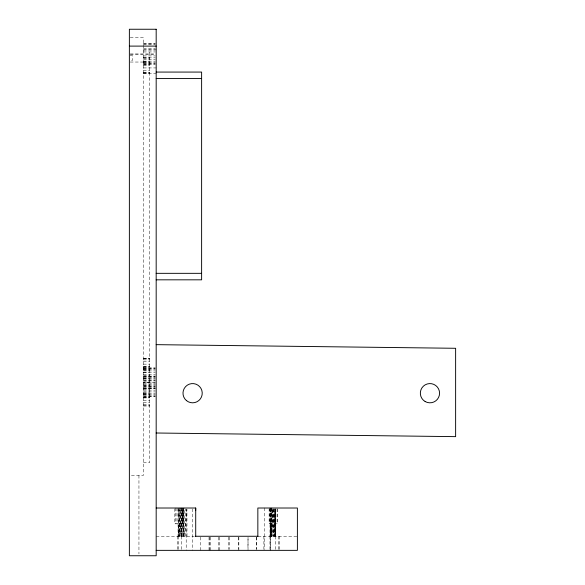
<?xml version="1.0" encoding="UTF-8"?>
<svg xmlns="http://www.w3.org/2000/svg" width="585" height="585" viewBox="0 0 585 585"><rect width="100%" height="100%" fill="white"/><g stroke="black" fill="none" stroke-linecap="round" stroke-linejoin="round"><path stroke-width="0.44" stroke-dasharray="2.92 2.19" d="M270.665 550.353L270.753 523.824M271.74 536.262L271.93 508.928M272.427 523.824L272.815 536.262L272.815 508.928L274.285 536.262L274.467 508.928L275.199 536.262L275.294 508.928L275.637 536.262L275.637 508.928M181.964 523.824L182.103 508.899M183.017 508.321L183.127 536.262L183.573 508.014L183.573 536.262M271.674 523.824L271.462 536.262L270.877 523.824M179.456 523.824L179.127 536.262L178.067 508.014L180.75 536.262L180.75 508.014L182.015 536.262L183.032 508.014L183.127 536.262M270.84 508.014L270.094 536.262L271.937 508.014M270.687 536.262L271.235 523.824M179.112 523.824L178.52 536.262L178.323 523.824M274.285 536.262L274.877 523.824M180.838 523.824L181.599 536.262L183.032 508.014M271.996 508.928L273.67 536.262L275.052 508.928M181.599 536.262L181.189 508.014L179.675 536.262L179.873 508.014L178.067 536.262L178.067 508.014M270.168 508.928L271.191 536.262L272.764 508.928M130.25 37.725L143.413 37.725L143.413 475.4L129.373 475.4M143.413 43.729L155.266 43.729M143.413 43.926L155.266 43.926M143.413 44.504L155.266 44.504M143.413 48.262L155.266 48.262M143.413 49.842L156.18 49.842M143.413 50.032L155.266 50.032M143.413 51.948L155.266 51.948M130.25 53.937L155.266 53.937M130.265 54.529L155.281 54.529M130.17 55.663L132.561 55.663L132.561 60.321L130.17 60.321M143.413 55.926L155.266 55.926M143.413 57.798L149.687 57.798M143.413 57.842L155.266 57.842M143.413 58.463L149.687 58.463M143.413 59.611L155.266 59.611M143.413 61.162L155.266 61.162M143.413 61.505L149.687 61.505M130.25 62.039L143.413 62.039M143.413 62.142L149.687 62.142M143.413 62.427L155.266 62.427M143.413 63.37L155.266 63.37M143.413 63.955L155.266 63.955M143.413 64.153L155.266 64.153M143.413 64.928L149.687 64.928M143.413 65.125L149.687 65.125M143.413 67.926L156.18 67.926M143.413 70.39L149.687 70.39M143.413 72.218L149.687 72.218M143.413 72.774L149.687 72.774M143.413 73.344L156.18 73.344M143.413 73.725L149.687 73.725M143.413 358.356L149.687 358.356M143.413 358.693L149.687 358.693M143.413 358.737L149.687 358.737M143.413 359.863L149.687 359.863M143.413 361.691L149.687 361.691M143.413 364.148L149.687 364.148M143.413 366.459L149.687 366.459M143.413 366.802L149.687 366.839M143.413 367.146L149.687 367.146M143.413 367.928L155.266 367.928M143.413 368.126L155.266 368.126M143.413 368.704L155.266 368.704M143.413 369.647L155.266 369.647M143.413 369.793L149.687 369.793M143.413 370.568L149.687 370.568M143.413 370.919L155.266 370.919M143.413 372.257L149.687 372.257M143.413 372.469L155.266 372.469M143.413 374.232L155.266 374.232M143.413 375.256L149.687 375.256M143.413 376.148L155.266 376.031M143.413 376.228L155.266 376.228M143.413 376.813L155.266 376.813M143.413 377.756L155.266 377.756M143.413 378.137L155.266 378.137M143.413 378.671L149.687 378.671M143.413 379.022L155.266 379.022M143.413 380.133L155.266 380.133M143.413 380.572L155.266 380.572M143.413 381.998L149.687 381.998M143.413 382.049L155.266 382.049M155.266 382.334L143.413 382.334L149.687 382.385M143.413 383.811L155.266 383.811M143.413 384.25L155.266 384.25M143.413 385.361L155.266 385.361M143.413 385.712L149.687 385.712M143.413 386.246L155.266 386.246M143.413 386.627L155.266 386.627M143.413 387.57L155.266 387.57M143.413 388.155L155.266 388.155M143.413 388.235L155.266 388.235M143.413 388.352L155.266 388.352M143.413 389.135L149.687 389.135M143.413 390.107L155.266 390.151M143.413 391.921L155.266 391.921M143.413 392.125L149.687 392.125M143.413 393.464L155.266 393.464M143.413 393.815L149.687 393.815M143.413 394.59L149.687 394.59M143.413 394.736L155.266 394.736M143.413 395.679L155.266 395.679M143.413 396.257L155.266 396.257M143.413 396.454L155.266 396.454M143.413 397.237L149.687 397.237M143.413 397.544L149.687 397.581M143.413 397.924L149.687 397.924M143.413 400.235L149.687 400.235M143.413 402.692L149.687 402.692M143.413 404.52L149.687 404.52M143.413 405.646L149.687 405.69M143.413 406.027L149.687 406.027M143.413 462.633L149.687 462.633L149.687 49.842M183.039 523.824L174.813 523.824L174.813 508.014M156.18 536.262L194.242 536.262M258.124 536.262L297.392 536.262M181.072 523.824L182.015 536.262M273.268 508.928L273.67 536.262M270.855 508.928L271.191 536.262M186.988 536.262L186.922 509.396L184.421 536.262L184.421 508.014M185.708 536.262L185.686 508.928M279.337 536.262L279.337 549.469M278.358 536.262L278.358 550.353M277.641 508.899L277.641 523.824L269.137 523.824L269.137 508.899M277.071 508.899L277.071 523.824M275.52 508.899L275.52 523.824M275.469 536.262L275.469 550.353M275.096 508.928L275.096 536.262M273.392 508.899L273.392 523.824M271.374 508.014L271.374 536.262M271.257 508.014L271.257 523.824M270.767 508.921L270.767 550.353M270.321 508.014L270.321 536.262M269.963 536.262L269.963 550.353M269.707 508.014L269.707 523.824M264.442 508.014L264.442 549.454M263.886 536.262L263.886 550.353M256.742 537.14L256.742 549.469M256.471 537.14L256.471 549.469M248.025 550.353L248.025 537.14L247.945 549.469M238.855 537.14L238.855 550.353M238.402 537.14L238.402 549.469M229.32 537.14L229.32 549.469M228.486 537.14L228.486 549.469M219.784 537.14L219.784 550.353M218.571 537.14L218.571 550.353M210.622 537.14L210.622 550.353M209.657 537.14L209.605 550.353M209.028 537.14L209.028 550.353M200.231 537.14L200.231 550.353M192.531 508.921L192.531 550.353M186.205 508.921L186.205 550.353M182.747 508.014L182.747 523.824M181.504 536.262L181.504 550.353M181.196 508.014L181.196 523.824M179.061 508.014L179.061 523.824M178.615 536.262L178.615 550.353M177.635 536.262L177.635 550.353M176.941 508.014L176.941 523.824M175.383 508.014L175.383 523.824M138.945 475.4L138.945 553.922M270.131 508.928L270.094 536.262L270.131 508.928"/><path stroke-width="0.88" d="M195.683 510.639L195.712 508.014L156.18 508.014M129.373 46.105L156.18 46.105M156.18 72.072L201.62 72.072L201.62 279.827L156.18 279.827M156.18 78.566L201.62 78.566M156.18 273.334L201.62 273.334M195.492 536.262L258.124 536.262M156.18 550.353L297.392 550.353L297.392 508.014L257.846 508.014L257.846 536.262M156.18 344.653L455.627 348.287L455.627 436.644L156.18 433.002M195.712 508.014L195.712 536.262M156.18 29.25L129.373 29.25L129.373 555.75L156.18 555.75L156.18 29.25M186.425 400.564A9.623 9.623 0 0 0 202.088 394.868A9.623 9.623 0 0 0 189.321 384.155A9.623 9.623 0 0 0 186.425 400.564M425.149 401.529A9.623 9.623 0 0 0 439.576 393.193A9.623 9.623 0 0 0 425.149 384.864A9.623 9.623 0 0 0 425.149 401.529"/></g></svg>
